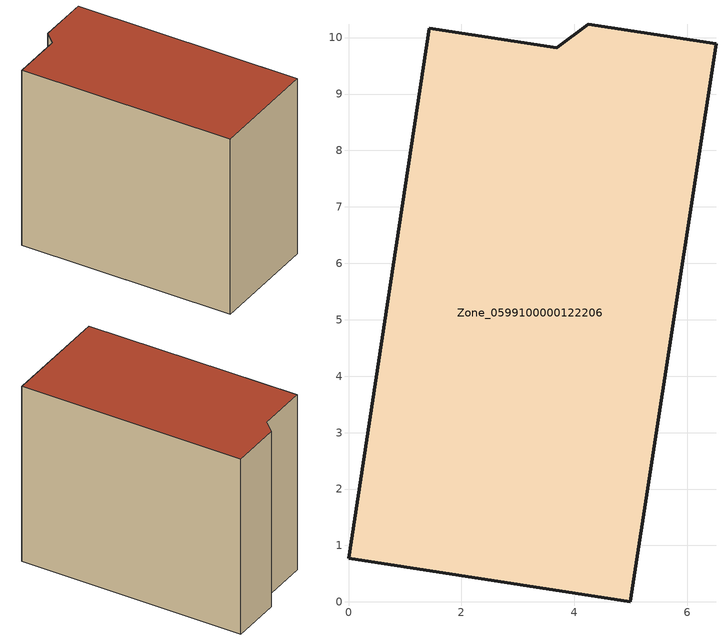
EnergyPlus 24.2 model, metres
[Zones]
Zone_0599100000122206
 floor ground (C_G): 0,0.77 1.43,10.17 3.69,9.82 4.25,10.24 6.51,9.89 4.99,0 z0
 wall outside (C_F): 4.25,10.24 3.69,9.82 1.43,10.17 0,0.77 4.99,0 6.51,9.89 4.25,10.24 z0:8.15
 roof outside (C_R): 0,0.77 4.99,0 6.51,9.89 4.25,10.24 3.69,9.82 1.43,10.17 z8.15
[BUILDING]
Pand.0599100000122206: North Axis=0; Terrain=City; Loads Convergence Tolerance Value=0.04; Temperature Convergence Tolerance Value=0.4; Solar Distribution=FullExterior; Maximum Number of Warmup Days=25; Minimum Number of Warmup Days=1
[Site:Location]
Rotterdam.The.Hague.AP_ZH_NLD Design_Conditions: Latitude=51.96; Longitude=4.45; Time Zone=1; Elevation=-4.5
[SITE:GROUNDTEMPERATURE:BUILDINGSURFACE]
18, 18, 18, 18, 18, 18, 18, 18, 18, 18, 18, 18
[MATERIAL] Thermal Absorptance=0.9; Solar Absorptance=0.7; Visible Absorptance=0.7
Name | Roughness | Thickness | Conductivity | Density | Specific Heat
G.TI.1946 | MediumSmooth | 0.15 | 1 | 540 | 1210
F.TI.1946 | Rough | 0.3 | 0.857143 | 1920 | 840
R.TI.1946 | MediumRough | 0.2 | 0.1 | 1500 | 1000
[CONSTRUCTION]
C_G: G.TI.1946
C_F: F.TI.1946
C_R: R.TI.1946
[ZONE]
Zone_0599100000122206: Type=1; Multiplier=1; Ceiling Height=Autocalculate; Volume=Autocalculate; Floor Area=autocalculate; Part of Total Floor Area=Yes
[ZONEINFILTRATION:DESIGNFLOWRATE]
Infil_Zone_0599100000122206: Zone or ZoneList or Space or SpaceList=Zone_0599100000122206; Schedule=AlwaysOn; Design Flow Rate Calculation Method=Flow/Area; Flow Rate per Floor Area=0.003; Constant Term Coefficient=1; Temperature Term Coefficient=0; Velocity Term Coefficient=0; Velocity Squared Term Coefficient=0
[HVACTEMPLATE:ZONE:IDEALLOADSAIRSYSTEM]
Zone_0599100000122206: Maximum Heating Supply Air Temperature=50; Minimum Cooling Supply Air Temperature=13; Maximum Heating Supply Air Humidity Ratio=0.0156; Minimum Cooling Supply Air Humidity Ratio=0.0077; Heating Limit=NoLimit; Cooling Limit=NoLimit; Dehumidification Control Type=ConstantSensibleHeatRatio; Cooling Sensible Heat Ratio=0.7; Dehumidification Setpoint=60; Humidification Control Type=None; Humidification Setpoint=30; Outdoor Air Method=None; Outdoor Air Flow Rate per Person=0.00944; Outdoor Air Flow Rate per Zone Floor Area=0; Outdoor Air Flow Rate per Zone=0; Demand Controlled Ventilation Type=None; Outdoor Air Economizer Type=NoEconomizer; Heat Recovery Type=None; Sensible Heat Recovery Effectiveness=0.7; Latent Heat Recovery Effectiveness=0.65
[ZONECONTROL:THERMOSTAT]
ThermostatControl_Zone_0599100000122206: Zone or ZoneList=Zone_0599100000122206; Control Type Schedule=DualSetpointControlType; Control 1=Thermostat_Zone_0599100000122206; Temperature Difference Between Cutout And Setpoint=0
[THERMOSTATSETPOINT:DUALSETPOINT]
Thermostat_Zone_0599100000122206: Heating Setpoint Temperature Schedule=HeatingSetpoint_Zone_0599100000122206; Cooling Setpoint Temperature Schedule=CoolingSetpoint_Zone_0599100000122206
[SCHEDULE:COMPACT]
HeatingSetpoint_Zone_0599100000122206: Through: 12/31, For: AllDays, Until: 24:00, 21
CoolingSetpoint_Zone_0599100000122206: Through: 12/31, For: AllDays, Until: 24:00, 24
DualSetpointControlType: Through: 12/31, For: AllDays, Until: 24:00, 4
AlwaysOn: Through: 12/31, For: AllDays, Until: 24:00, 1
